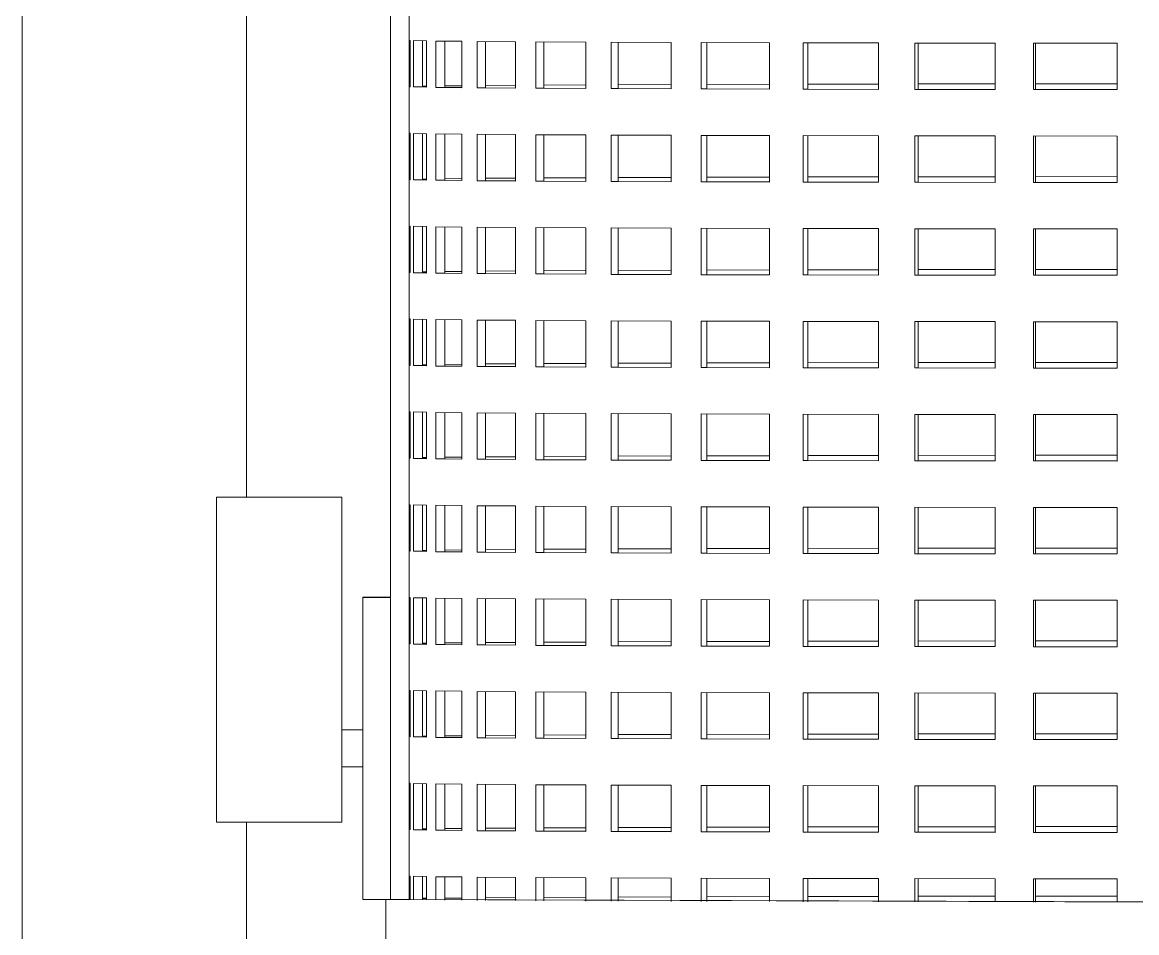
# Model space of a CAD drawing. Header units: inches. Extents: x -12 to 136, y -5 to 104.
# Drawn here: x -4.65 to 4.79, y 70.57 to 78.29 of the extents above; entities that cross this region are included whole.
import ezdxf

# ---------------------------------------------------------------- set-up
doc = ezdxf.new("R2010")
doc.units = ezdxf.units.IN
doc.layers.add('ZANO_R', color=7, linetype='Continuous', lineweight=0)

msp = doc.modelspace()

# ---------------------------------------------------------------- linework, layer by layer
at = {"layer": 'ZANO_R'}
for p, q in [((-1.53167, 84.23968), (-1.53167, 70.85388)), ((-1.37419, 70.85388), (-1.37419, 84.23652)), ((-2.75216, 83.71347), (-2.75216, 74.2646)), ((-4.65375, 70.01261), (-4.65375, 82.31088)), ((-1.37416, 78.14019), (-1.36461, 78.13893)), ((-1.36461, 78.13893), (-1.36461, 77.74523)), ((-1.33844, 77.74399), (-1.33844, 78.13769)), ((-1.22632, 78.13505), (-1.33844, 78.13769)), ((-1.26012, 77.74402), (-1.26012, 78.13568)), ((-1.26001, 78.13568), (-1.26001, 77.7491)), ((-1.22632, 78.13505), (-1.22632, 77.74135)), ((-1.14841, 77.74014), (-1.14841, 78.13384)), ((-0.92688, 78.13131), (-1.14841, 78.13384)), ((-1.07233, 77.74022), (-1.07233, 78.13286)), ((-1.07204, 78.13286), (-1.07204, 77.7529)), ((-0.92688, 78.13131), (-0.92688, 77.73761)), ((-0.79914, 77.73646), (-0.79914, 78.13016)), ((-0.79914, 78.13016), (-0.47364, 78.12778)), ((-0.72717, 77.73658), (-0.72717, 78.12957)), ((-0.72672, 78.12957), (-0.72672, 77.75654)), ((-0.47364, 78.12778), (-0.47364, 77.73408)), ((-0.29923, 77.73302), (-0.29923, 78.12672)), ((-0.29923, 78.12672), (0.12222, 78.12456)), ((-0.23314, 77.73318), (-0.23314, 78.12635)), ((-0.23253, 78.12634), (-0.23253, 77.75994)), ((0.12222, 78.12456), (0.12222, 77.73086)), ((0.33902, 77.72992), (0.33902, 78.12362)), ((0.33902, 78.12362), (0.84604, 78.12173)), ((0.3976, 77.73011), (0.3976, 78.12338)), ((0.39834, 78.12337), (0.39834, 77.76301)), ((0.84604, 78.12173), (0.84604, 77.72803)), ((1.09988, 77.72722), (1.09988, 78.12092)), ((1.09988, 78.12092), (1.10075, 78.12092)), ((1.67999, 78.11935), (1.10075, 78.12092)), ((1.14952, 77.72745), (1.14952, 78.12077)), ((1.15038, 78.12077), (1.15038, 77.76567)), ((1.67999, 78.11935), (1.67999, 77.72565)), ((1.96463, 77.725), (1.96463, 78.1187)), ((2.60354, 78.11749), (1.96463, 78.1187)), ((2.00409, 77.72526), (2.00409, 78.11862)), ((2.00505, 78.11862), (2.00505, 77.76786)), ((2.60354, 78.11749), (2.60354, 77.72379)), ((2.91197, 77.72332), (2.91197, 78.11702)), ((2.91197, 78.11702), (3.59395, 78.11619)), ((2.94028, 77.72359), (2.94028, 78.11698)), ((2.94132, 78.11698), (2.94132, 77.76953)), ((3.59395, 78.11619), (3.59395, 77.72249)), ((3.91857, 77.7222), (3.91857, 78.1159)), ((4.62683, 78.11548), (3.91857, 78.1159)), ((3.93504, 77.72249), (3.93504, 78.11589)), ((3.93613, 78.11589), (3.93613, 77.77063)), ((4.62683, 78.11548), (4.62683, 77.72178)), ((-1.26001, 77.75114), (-1.22632, 77.75176)), ((-1.26001, 77.7491), (-1.22632, 77.75011)), ((-1.07204, 77.75396), (-0.92688, 77.75551)), ((-1.07204, 77.7529), (-0.92688, 77.75466)), ((-0.72672, 77.75725), (-0.47364, 77.75904)), ((-0.72672, 77.75654), (-0.47364, 77.75844)), ((-0.23253, 77.76047), (0.12222, 77.76225)), ((-0.23253, 77.75994), (0.12222, 77.76179)), ((0.84604, 77.76509), (0.39834, 77.76344)), ((0.39834, 77.76301), (0.84604, 77.76469)), ((1.15038, 77.76604), (1.67999, 77.76746)), ((1.15038, 77.76567), (1.67999, 77.76711)), ((2.00505, 77.7682), (2.60354, 77.76932)), ((2.00505, 77.76786), (2.60354, 77.769)), ((2.94132, 77.76984), (3.59395, 77.77062)), ((2.94132, 77.76953), (3.59395, 77.77032)), ((3.93613, 77.77093), (4.62683, 77.77133)), ((3.93613, 77.77063), (4.62683, 77.77104)), ((-1.37416, 77.74663), (-1.36455, 77.74789)), ((-1.37416, 77.74663), (-1.36461, 77.74663)), ((-1.36461, 77.74523), (-1.37416, 77.74649)), ((-1.36461, 77.74649), (-1.37416, 77.74649)), ((-1.33844, 77.74399), (-1.26012, 77.74402)), ((-1.22632, 77.74135), (-1.33844, 77.74399)), ((-1.22632, 77.74301), (-1.26012, 77.74402)), ((-1.14841, 77.74014), (-1.07233, 77.74022)), ((-0.92688, 77.73761), (-1.14841, 77.74014)), ((-0.92688, 77.73846), (-1.07233, 77.74022)), ((-0.79914, 77.73646), (-0.72717, 77.73658)), ((-0.47364, 77.73408), (-0.79914, 77.73646)), ((-0.47364, 77.73468), (-0.72717, 77.73658)), ((-0.29923, 77.73302), (-0.23314, 77.73318)), ((0.12222, 77.73086), (-0.29923, 77.73302)), ((-0.23314, 77.73318), (-0.29312, 77.73304)), ((0.12222, 77.73133), (-0.23314, 77.73318)), ((0.33902, 77.72992), (0.3976, 77.73011)), ((0.84604, 77.72803), (0.33902, 77.72992)), ((0.84604, 77.72843), (0.3976, 77.73011)), ((1.09988, 77.72722), (1.14952, 77.72745)), ((1.67999, 77.72565), (1.09988, 77.72722)), ((1.67999, 77.726), (1.14952, 77.72745)), ((1.96463, 77.725), (2.00409, 77.72526)), ((2.60354, 77.72379), (1.96463, 77.725)), ((2.60354, 77.72411), (2.00409, 77.72526)), ((2.91197, 77.72332), (2.94028, 77.72359)), ((3.59395, 77.72249), (2.91197, 77.72332)), ((3.59395, 77.7228), (2.94028, 77.72359)), ((3.91857, 77.7222), (3.93504, 77.72249)), ((4.62683, 77.72178), (3.91857, 77.7222)), ((4.62683, 77.72208), (3.93504, 77.72249)), ((-1.37416, 77.35279), (-1.36461, 77.35153)), ((-1.36461, 77.35153), (-1.36461, 76.95783)), ((-1.33844, 76.95659), (-1.33844, 77.35029)), ((-1.22632, 77.34765), (-1.33844, 77.35029)), ((-1.26012, 76.95662), (-1.26012, 77.34828)), ((-1.26001, 77.34828), (-1.26001, 76.9617)), ((-1.22632, 77.34765), (-1.22632, 76.95395)), ((-1.14841, 76.95274), (-1.14841, 77.34644)), ((-0.92688, 77.34391), (-1.14841, 77.34644)), ((-1.07233, 76.95282), (-1.07233, 77.34546)), ((-1.07204, 77.34546), (-1.07204, 76.9655)), ((-0.92688, 77.34391), (-0.92688, 76.95021)), ((-0.79914, 76.94906), (-0.79914, 77.34276)), ((-0.79914, 77.34276), (-0.47364, 77.34038)), ((-0.72717, 76.94918), (-0.72717, 77.34217)), ((-0.72672, 77.34217), (-0.72672, 76.96914)), ((-0.47364, 77.34038), (-0.47364, 76.94668)), ((-0.29923, 76.94562), (-0.29923, 77.33932)), ((-0.29923, 77.33932), (-0.29862, 77.33932)), ((0.12222, 77.33716), (-0.29862, 77.33932)), ((-0.23314, 76.94578), (-0.23314, 77.33895)), ((-0.23253, 77.33894), (-0.23253, 76.97254)), ((0.12222, 77.33716), (0.12222, 76.94346)), ((0.33902, 76.94252), (0.33902, 77.33622)), ((0.33902, 77.33622), (0.84604, 77.33433)), ((0.3976, 76.94271), (0.3976, 77.33598)), ((0.39834, 77.33597), (0.39834, 76.97561)), ((0.84604, 77.33433), (0.84604, 76.94063)), ((1.09988, 76.93982), (1.09988, 77.33352)), ((1.09988, 77.33352), (1.67999, 77.33195)), ((1.14952, 76.94005), (1.14952, 77.33337)), ((1.15038, 77.33337), (1.15038, 76.97827)), ((1.67999, 77.33195), (1.67999, 76.93825)), ((1.96463, 76.9376), (1.96463, 77.3313)), ((2.60354, 77.33009), (1.96463, 77.3313)), ((2.00409, 76.93786), (2.00409, 77.33122)), ((2.00505, 77.33122), (2.00505, 76.98046)), ((2.60354, 77.33009), (2.60354, 76.93639)), ((2.91197, 76.93592), (2.91197, 77.32962)), ((2.91197, 77.32962), (3.59395, 77.32879)), ((2.94028, 76.93619), (2.94028, 77.32958)), ((2.94132, 77.32958), (2.94132, 76.98213)), ((3.59395, 77.32879), (3.59395, 76.93509)), ((3.91857, 76.9348), (3.91857, 77.3285)), ((4.62683, 77.32808), (3.91857, 77.3285)), ((3.93504, 76.93509), (3.93504, 77.32849)), ((3.93613, 77.32849), (3.93613, 76.98323)), ((4.62683, 77.32808), (4.62683, 76.93438)), ((-1.37416, 76.95923), (-1.36455, 76.96049)), ((-1.37416, 76.95923), (-1.36461, 76.95923)), ((-1.36461, 76.95783), (-1.37416, 76.95909)), ((-1.36461, 76.95909), (-1.37416, 76.95909)), ((-1.33844, 76.95659), (-1.26012, 76.95662)), ((-1.22632, 76.95395), (-1.33844, 76.95659)), ((-1.22632, 76.95561), (-1.26012, 76.95662)), ((-1.26001, 76.96374), (-1.22632, 76.96436)), ((-1.26001, 76.9617), (-1.22632, 76.96271)), ((-1.14841, 76.95274), (-1.07233, 76.95282)), ((-0.92688, 76.95021), (-1.14841, 76.95274)), ((-0.92688, 76.95106), (-1.07233, 76.95282)), ((-1.07204, 76.96656), (-0.92688, 76.96811)), ((-1.07204, 76.9655), (-0.92688, 76.96726)), ((-0.79914, 76.94906), (-0.72717, 76.94918)), ((-0.47364, 76.94668), (-0.79914, 76.94906)), ((-0.47364, 76.94728), (-0.72717, 76.94918)), ((-0.72672, 76.96985), (-0.47364, 76.97164)), ((-0.72672, 76.96914), (-0.47364, 76.97104)), ((-0.29923, 76.94562), (-0.23314, 76.94578)), ((0.12222, 76.94346), (-0.29923, 76.94562)), ((0.12222, 76.94393), (-0.23314, 76.94578)), ((-0.23253, 76.97307), (0.12222, 76.97485)), ((-0.23253, 76.97254), (0.12222, 76.97439)), ((0.33902, 76.94252), (0.3976, 76.94271)), ((0.84604, 76.94063), (0.33902, 76.94252)), ((0.84604, 76.94103), (0.3976, 76.94271)), ((0.84604, 76.97769), (0.39834, 76.97604)), ((0.39834, 76.97561), (0.84604, 76.97729)), ((1.09988, 76.93982), (1.14952, 76.94005)), ((1.67999, 76.93825), (1.09988, 76.93982)), ((1.67999, 76.9386), (1.14952, 76.94005)), ((1.15038, 76.97864), (1.67999, 76.98006)), ((1.15038, 76.97827), (1.67999, 76.97971)), ((1.96463, 76.9376), (2.00409, 76.93786)), ((2.60354, 76.93639), (1.96463, 76.9376)), ((2.60354, 76.93671), (2.00409, 76.93786)), ((2.00505, 76.9808), (2.60354, 76.98192)), ((2.00505, 76.98046), (2.60354, 76.9816)), ((2.91197, 76.93592), (2.94028, 76.93619)), ((3.59395, 76.93509), (2.91197, 76.93592)), ((3.59395, 76.9354), (2.94028, 76.93619)), ((2.94132, 76.98244), (3.59395, 76.98322)), ((2.94132, 76.98213), (3.59395, 76.98292)), ((3.91857, 76.9348), (3.93504, 76.93509)), ((4.62683, 76.93438), (3.91857, 76.9348)), ((4.62683, 76.93468), (3.93504, 76.93509)), ((3.93613, 76.98353), (4.62683, 76.98393)), ((3.93613, 76.98323), (4.62683, 76.98364)), ((-1.37416, 76.56539), (-1.36461, 76.56413)), ((-1.36461, 76.56413), (-1.36461, 76.17043)), ((-1.33844, 76.16919), (-1.33844, 76.56289)), ((-1.33844, 76.56289), (-1.33833, 76.56288)), ((-1.22632, 76.56025), (-1.33833, 76.56288)), ((-1.26012, 76.16922), (-1.26012, 76.56088)), ((-1.26001, 76.56088), (-1.26001, 76.1743)), ((-1.22632, 76.56025), (-1.22632, 76.16655)), ((-1.14841, 76.16534), (-1.14841, 76.55904)), ((-1.14841, 76.55904), (-1.14813, 76.55904)), ((-0.92688, 76.55651), (-1.14813, 76.55904)), ((-1.07233, 76.16542), (-1.07233, 76.55806)), ((-1.07204, 76.55806), (-1.07204, 76.1781)), ((-0.92688, 76.55651), (-0.92688, 76.16281)), ((-0.79914, 76.16166), (-0.79914, 76.55536)), ((-0.79914, 76.55536), (-0.47364, 76.55298)), ((-0.72717, 76.16178), (-0.72717, 76.55477)), ((-0.72672, 76.55477), (-0.72672, 76.18174)), ((-0.47364, 76.55298), (-0.47364, 76.15928)), ((-0.29923, 76.15822), (-0.29923, 76.55192)), ((0.12222, 76.54976), (-0.29923, 76.55192)), ((-0.23314, 76.15838), (-0.23314, 76.55155)), ((-0.23253, 76.55154), (-0.23253, 76.18514)), ((0.12222, 76.54976), (0.12222, 76.15606)), ((0.33902, 76.15512), (0.33902, 76.54882)), ((0.33902, 76.54882), (0.84604, 76.54693)), ((0.3976, 76.15531), (0.3976, 76.54858)), ((0.39834, 76.54857), (0.39834, 76.18821)), ((0.84604, 76.54693), (0.84604, 76.15323)), ((1.09988, 76.15242), (1.09988, 76.54612)), ((1.09988, 76.54612), (1.67999, 76.54455)), ((1.14952, 76.15265), (1.14952, 76.54597)), ((1.15038, 76.54597), (1.15038, 76.19087)), ((1.67999, 76.54455), (1.67999, 76.15085)), ((1.96463, 76.1502), (1.96463, 76.5439)), ((1.96463, 76.5439), (1.9656, 76.5439)), ((2.60354, 76.54269), (1.9656, 76.5439)), ((2.00409, 76.15046), (2.00409, 76.54382)), ((2.00505, 76.54382), (2.00505, 76.19306)), ((2.60354, 76.54269), (2.60354, 76.14899)), ((2.91197, 76.14852), (2.91197, 76.54222)), ((2.91197, 76.54222), (3.59395, 76.54139)), ((2.94028, 76.14879), (2.94028, 76.54218)), ((2.94132, 76.54218), (2.94132, 76.19473)), ((3.59395, 76.54139), (3.59395, 76.14769)), ((3.91857, 76.1474), (3.91857, 76.5411)), ((4.62683, 76.54068), (3.91857, 76.5411)), ((3.93504, 76.14769), (3.93504, 76.54109)), ((3.93613, 76.54109), (3.93613, 76.19583)), ((4.62683, 76.54068), (4.62683, 76.14698)), ((-1.37416, 76.17183), (-1.36455, 76.17309)), ((-1.37416, 76.17183), (-1.36461, 76.17183)), ((-1.36461, 76.17043), (-1.37416, 76.17169)), ((-1.36461, 76.17169), (-1.37416, 76.17169)), ((-1.33844, 76.16919), (-1.26012, 76.16922)), ((-1.22632, 76.16655), (-1.33844, 76.16919)), ((-1.22632, 76.16821), (-1.26012, 76.16922)), ((-1.26001, 76.17634), (-1.22632, 76.17696)), ((-1.26001, 76.1743), (-1.22632, 76.17531)), ((-1.14841, 76.16534), (-1.07233, 76.16542)), ((-0.92688, 76.16281), (-1.14841, 76.16534)), ((-0.92688, 76.16366), (-1.07233, 76.16542)), ((-1.07204, 76.17916), (-0.92688, 76.18071)), ((-1.07204, 76.1781), (-0.92688, 76.17986)), ((-0.79914, 76.16166), (-0.72717, 76.16178)), ((-0.47364, 76.15928), (-0.79914, 76.16166)), ((-0.47364, 76.15988), (-0.72717, 76.16178)), ((-0.72672, 76.18245), (-0.47364, 76.18424)), ((-0.72672, 76.18174), (-0.47364, 76.18364)), ((-0.29923, 76.15822), (-0.23314, 76.15838)), ((0.12222, 76.15606), (-0.29923, 76.15822)), ((0.12222, 76.15653), (-0.23314, 76.15838)), ((-0.23253, 76.18567), (0.12222, 76.18745)), ((-0.23253, 76.18514), (0.12222, 76.18699)), ((0.33902, 76.15512), (0.3976, 76.15531)), ((0.84604, 76.15323), (0.33902, 76.15512)), ((0.84604, 76.15363), (0.3976, 76.15531)), ((0.84604, 76.19029), (0.39834, 76.18864)), ((0.39834, 76.18821), (0.84604, 76.18989)), ((1.09988, 76.15242), (1.14952, 76.15265)), ((1.67999, 76.15085), (1.09988, 76.15242)), ((1.67999, 76.1512), (1.14952, 76.15265)), ((1.15038, 76.19124), (1.67999, 76.19266)), ((1.15038, 76.19087), (1.67999, 76.19231)), ((1.96463, 76.1502), (2.00409, 76.15046)), ((2.60354, 76.14899), (1.96463, 76.1502)), ((2.60354, 76.14931), (2.00409, 76.15046)), ((2.00505, 76.1934), (2.60354, 76.19452)), ((2.00505, 76.19306), (2.60354, 76.1942)), ((2.91197, 76.14852), (2.94028, 76.14879)), ((3.59395, 76.14769), (2.91197, 76.14852)), ((3.59395, 76.148), (2.94028, 76.14879)), ((2.94132, 76.19504), (3.59395, 76.19582)), ((2.94132, 76.19473), (3.59395, 76.19552)), ((3.91857, 76.1474), (3.93504, 76.14769)), ((4.62683, 76.14698), (3.91857, 76.1474)), ((4.62683, 76.14728), (3.93504, 76.14769)), ((3.93613, 76.19613), (4.62683, 76.19653)), ((3.93613, 76.19583), (4.62683, 76.19624)), ((-1.37416, 75.77799), (-1.36461, 75.77673)), ((-1.36461, 75.77673), (-1.36461, 75.38303)), ((-1.33844, 75.38179), (-1.33844, 75.77549)), ((-1.22632, 75.77285), (-1.33844, 75.77549)), ((-1.26012, 75.38182), (-1.26012, 75.77348)), ((-1.26001, 75.77348), (-1.26001, 75.3869)), ((-1.22632, 75.77285), (-1.22632, 75.37915)), ((-1.14841, 75.37794), (-1.14841, 75.77164)), ((-1.14841, 75.77164), (-1.14813, 75.77164)), ((-0.92688, 75.76911), (-1.14813, 75.77164)), ((-1.07233, 75.37802), (-1.07233, 75.77066)), ((-1.07204, 75.77066), (-1.07204, 75.3907)), ((-0.92688, 75.76911), (-0.92688, 75.37541)), ((-0.79914, 75.37426), (-0.79914, 75.76796)), ((-0.79914, 75.76796), (-0.47364, 75.76558)), ((-0.72717, 75.37438), (-0.72717, 75.76737)), ((-0.72672, 75.76737), (-0.72672, 75.39434)), ((-0.47364, 75.76558), (-0.47364, 75.37188)), ((-0.29923, 75.37082), (-0.29923, 75.76452)), ((0.12222, 75.76236), (-0.29923, 75.76452)), ((-0.23314, 75.37098), (-0.23314, 75.76415)), ((-0.23253, 75.76414), (-0.23253, 75.39774)), ((0.12222, 75.76236), (0.12222, 75.36866)), ((0.33902, 75.36772), (0.33902, 75.76142)), ((0.33902, 75.76142), (0.84604, 75.75953)), ((0.3976, 75.36791), (0.3976, 75.76118)), ((0.39834, 75.76117), (0.39834, 75.40081)), ((0.84604, 75.75953), (0.84604, 75.36583)), ((1.09988, 75.36502), (1.09988, 75.75872)), ((1.09988, 75.75872), (1.67999, 75.75715)), ((1.14952, 75.36525), (1.14952, 75.75857)), ((1.15038, 75.75857), (1.15038, 75.40347)), ((1.67999, 75.75715), (1.67999, 75.36345)), ((1.96463, 75.3628), (1.96463, 75.7565)), ((1.96463, 75.7565), (1.9656, 75.7565)), ((2.60354, 75.75529), (1.9656, 75.7565)), ((2.00409, 75.36306), (2.00409, 75.75642)), ((2.00505, 75.75642), (2.00505, 75.40566)), ((2.60354, 75.75529), (2.60354, 75.36159)), ((2.91197, 75.36112), (2.91197, 75.75482)), ((2.91197, 75.75482), (3.59395, 75.75399)), ((2.94028, 75.36139), (2.94028, 75.75478)), ((2.94132, 75.75478), (2.94132, 75.40733)), ((3.59395, 75.75399), (3.59395, 75.36029)), ((3.91857, 75.36), (3.91857, 75.7537)), ((4.62683, 75.75328), (3.91857, 75.7537)), ((3.93504, 75.36029), (3.93504, 75.75369)), ((3.93613, 75.75369), (3.93613, 75.40843)), ((4.62683, 75.75328), (4.62683, 75.35958)), ((-1.26001, 75.38894), (-1.22632, 75.38956)), ((-1.26001, 75.3869), (-1.22632, 75.38791)), ((-1.07204, 75.39176), (-0.92688, 75.39331)), ((-1.07204, 75.3907), (-0.92688, 75.39246)), ((-0.72672, 75.39505), (-0.47364, 75.39684)), ((-0.72672, 75.39434), (-0.47364, 75.39624)), ((-0.23253, 75.39827), (0.12222, 75.40005)), ((-0.23253, 75.39774), (0.12222, 75.39959)), ((0.84604, 75.40289), (0.39834, 75.40124)), ((0.39834, 75.40081), (0.84604, 75.40249)), ((1.15038, 75.40384), (1.67999, 75.40526)), ((1.15038, 75.40347), (1.67999, 75.40491)), ((2.00505, 75.406), (2.60354, 75.40712)), ((2.00505, 75.40566), (2.60354, 75.4068)), ((2.94132, 75.40764), (3.59395, 75.40842)), ((2.94132, 75.40733), (3.59395, 75.40812)), ((3.93613, 75.40873), (4.62683, 75.40913)), ((3.93613, 75.40843), (4.62683, 75.40884)), ((-1.37416, 75.38443), (-1.36455, 75.38569)), ((-1.37416, 75.38443), (-1.36461, 75.38443)), ((-1.36461, 75.38303), (-1.37416, 75.38429)), ((-1.36461, 75.38429), (-1.37416, 75.38429)), ((-1.33844, 75.38179), (-1.26012, 75.38182)), ((-1.22632, 75.37915), (-1.33844, 75.38179)), ((-1.22632, 75.38081), (-1.26012, 75.38182)), ((-1.14841, 75.37794), (-1.07233, 75.37802)), ((-0.92688, 75.37541), (-1.14841, 75.37794)), ((-0.92688, 75.37626), (-1.07233, 75.37802)), ((-0.79914, 75.37426), (-0.72717, 75.37438)), ((-0.47364, 75.37188), (-0.79914, 75.37426)), ((-0.47364, 75.37248), (-0.72717, 75.37438)), ((-0.29923, 75.37082), (-0.23314, 75.37098)), ((0.12222, 75.36866), (-0.29923, 75.37082)), ((0.12222, 75.36913), (-0.23314, 75.37098)), ((0.33902, 75.36772), (0.3976, 75.36791)), ((0.84604, 75.36583), (0.33902, 75.36772)), ((0.84604, 75.36623), (0.3976, 75.36791)), ((1.09988, 75.36502), (1.14952, 75.36525)), ((1.67999, 75.36345), (1.09988, 75.36502)), ((1.67999, 75.3638), (1.14952, 75.36525)), ((1.96463, 75.3628), (2.00409, 75.36306)), ((2.60354, 75.36159), (1.96463, 75.3628)), ((2.60354, 75.36191), (2.00409, 75.36306)), ((2.91197, 75.36112), (2.94028, 75.36139)), ((3.59395, 75.36029), (2.91197, 75.36112)), ((3.59395, 75.3606), (2.94028, 75.36139)), ((3.91857, 75.36), (3.93504, 75.36029)), ((4.62683, 75.35958), (3.91857, 75.36)), ((4.62683, 75.35988), (3.93504, 75.36029)), ((-1.37416, 74.99059), (-1.36461, 74.98933)), ((-1.36461, 74.98933), (-1.36461, 74.59563)), ((-1.33844, 74.59439), (-1.33844, 74.98809)), ((-1.33844, 74.98809), (-1.33833, 74.98808)), ((-1.22632, 74.98545), (-1.33833, 74.98808)), ((-1.26012, 74.59442), (-1.26012, 74.98608)), ((-1.26001, 74.98608), (-1.26001, 74.5995)), ((-1.22632, 74.98545), (-1.22632, 74.59175)), ((-1.14841, 74.59054), (-1.14841, 74.98424)), ((-0.92688, 74.98171), (-1.14841, 74.98424)), ((-1.07233, 74.59062), (-1.07233, 74.98326)), ((-1.07204, 74.98326), (-1.07204, 74.6033)), ((-0.92688, 74.98171), (-0.92688, 74.58801)), ((-0.79914, 74.58686), (-0.79914, 74.98056)), ((-0.79914, 74.98056), (-0.47364, 74.97818)), ((-0.72717, 74.58698), (-0.72717, 74.97997)), ((-0.72672, 74.97997), (-0.72672, 74.60694)), ((-0.47364, 74.97818), (-0.47364, 74.58448)), ((-0.29923, 74.58342), (-0.29923, 74.97712)), ((0.12222, 74.97496), (-0.29923, 74.97712)), ((-0.23314, 74.58358), (-0.23314, 74.97675)), ((-0.23253, 74.97674), (-0.23253, 74.61034)), ((0.12222, 74.97496), (0.12222, 74.58126)), ((0.33902, 74.58032), (0.33902, 74.97402)), ((0.33902, 74.97402), (0.84604, 74.97213)), ((0.3976, 74.58051), (0.3976, 74.97378)), ((0.39834, 74.97377), (0.39834, 74.61341)), ((0.84604, 74.97213), (0.84604, 74.57843)), ((1.09988, 74.57762), (1.09988, 74.97132)), ((1.09988, 74.97132), (1.67999, 74.96975)), ((1.14952, 74.57785), (1.14952, 74.97117)), ((1.15038, 74.97117), (1.15038, 74.61607)), ((1.67999, 74.96975), (1.67999, 74.57605)), ((1.96463, 74.5754), (1.96463, 74.9691)), ((1.96463, 74.9691), (1.9656, 74.9691)), ((2.60354, 74.96789), (1.9656, 74.9691)), ((2.00409, 74.57566), (2.00409, 74.96902)), ((2.00505, 74.96902), (2.00505, 74.61826)), ((2.60354, 74.96789), (2.60354, 74.57419)), ((2.91197, 74.57372), (2.91197, 74.96742)), ((2.91197, 74.96742), (3.59395, 74.96659)), ((2.94028, 74.57399), (2.94028, 74.96738)), ((2.94132, 74.96738), (2.94132, 74.61993)), ((3.59395, 74.96659), (3.59395, 74.57289)), ((3.91857, 74.5726), (3.91857, 74.9663)), ((4.62683, 74.96588), (3.91857, 74.9663)), ((3.93504, 74.57289), (3.93504, 74.96629)), ((3.93613, 74.96629), (3.93613, 74.62103)), ((4.62683, 74.96588), (4.62683, 74.57218)), ((-1.37416, 74.59703), (-1.36455, 74.59829)), ((-1.37416, 74.59703), (-1.36461, 74.59703)), ((-1.36461, 74.59563), (-1.37416, 74.59689)), ((-1.36461, 74.59689), (-1.37416, 74.59689)), ((-1.33844, 74.59439), (-1.26012, 74.59442)), ((-1.22632, 74.59175), (-1.33844, 74.59439)), ((-1.22632, 74.59341), (-1.26012, 74.59442)), ((-1.26001, 74.60154), (-1.22632, 74.60216)), ((-1.26001, 74.5995), (-1.22632, 74.60051)), ((-1.14841, 74.59054), (-1.07233, 74.59062)), ((-0.92688, 74.58801), (-1.14841, 74.59054)), ((-0.92688, 74.58886), (-1.07233, 74.59062)), ((-1.07204, 74.60436), (-0.92688, 74.60591)), ((-1.07204, 74.6033), (-0.92688, 74.60506)), ((-0.79914, 74.58686), (-0.72717, 74.58698)), ((-0.47364, 74.58448), (-0.79914, 74.58686)), ((-0.47364, 74.58508), (-0.72717, 74.58698)), ((-0.72672, 74.60765), (-0.47364, 74.60944)), ((-0.72672, 74.60694), (-0.47364, 74.60884)), ((-0.29923, 74.58342), (-0.23314, 74.58358)), ((0.12222, 74.58126), (-0.29923, 74.58342)), ((0.12222, 74.58173), (-0.23314, 74.58358)), ((-0.23253, 74.61087), (0.12222, 74.61265)), ((-0.23253, 74.61034), (0.12222, 74.61219)), ((0.33902, 74.58032), (0.3976, 74.58051)), ((0.84604, 74.57843), (0.33902, 74.58032)), ((0.84604, 74.57883), (0.3976, 74.58051)), ((0.84604, 74.61549), (0.39834, 74.61384)), ((0.39834, 74.61341), (0.84604, 74.61509)), ((1.09988, 74.57762), (1.14952, 74.57785)), ((1.67999, 74.57605), (1.09988, 74.57762)), ((1.67999, 74.5764), (1.14952, 74.57785)), ((1.15038, 74.61644), (1.67999, 74.61786)), ((1.15038, 74.61607), (1.67999, 74.61751)), ((1.96463, 74.5754), (2.00409, 74.57566)), ((2.60354, 74.57419), (1.96463, 74.5754)), ((2.60354, 74.57451), (2.00409, 74.57566)), ((2.00505, 74.6186), (2.60354, 74.61972)), ((2.00505, 74.61826), (2.60354, 74.6194)), ((2.91197, 74.57372), (2.94028, 74.57399)), ((3.59395, 74.57289), (2.91197, 74.57372)), ((3.59395, 74.5732), (2.94028, 74.57399)), ((2.94132, 74.62024), (3.59395, 74.62102)), ((2.94132, 74.61993), (3.59395, 74.62072)), ((3.91857, 74.5726), (3.93504, 74.57289)), ((4.62683, 74.57218), (3.91857, 74.5726)), ((4.62683, 74.57248), (3.93504, 74.57289)), ((3.93613, 74.62133), (4.62683, 74.62173)), ((3.93613, 74.62103), (4.62683, 74.62144)), ((-2.15829, 74.2646), (-3.00868, 74.2646)), ((-3.00868, 74.2646), (-3.00868, 71.50868)), ((-2.15829, 74.2646), (-1.94569, 74.2646)), ((-1.94569, 71.50868), (-1.94569, 74.2646)), ((-1.37416, 74.20319), (-1.36461, 74.20193)), ((-1.36461, 74.20193), (-1.36461, 73.80823)), ((-1.33844, 73.80699), (-1.33844, 74.20069)), ((-1.22632, 74.19805), (-1.33844, 74.20069)), ((-1.26012, 73.80702), (-1.26012, 74.19868)), ((-1.26001, 74.19868), (-1.26001, 73.8121)), ((-1.22632, 74.19805), (-1.22632, 73.80435)), ((-1.14841, 73.80314), (-1.14841, 74.19684)), ((-0.92688, 74.19431), (-1.14841, 74.19684)), ((-1.07233, 73.80322), (-1.07233, 74.19586)), ((-1.07204, 74.19586), (-1.07204, 73.8159)), ((-0.92688, 74.19431), (-0.92688, 73.80061)), ((-0.79914, 73.79946), (-0.79914, 74.19316)), ((-0.79914, 74.19316), (-0.47364, 74.19078)), ((-0.72717, 73.79958), (-0.72717, 74.19257)), ((-0.72672, 74.19257), (-0.72672, 73.81954)), ((-0.47364, 74.19078), (-0.47364, 73.79708)), ((-0.29923, 73.79602), (-0.29923, 74.18972)), ((-0.29923, 74.18972), (-0.29862, 74.18972)), ((0.12222, 74.18756), (-0.29862, 74.18972)), ((-0.23314, 73.79618), (-0.23314, 74.18935)), ((-0.23253, 74.18934), (-0.23253, 73.82294)), ((0.12222, 74.18756), (0.12222, 73.79386)), ((0.33902, 73.79292), (0.33902, 74.18662)), ((0.33902, 74.18662), (0.84604, 74.18473)), ((0.3976, 73.79311), (0.3976, 74.18638)), ((0.39834, 74.18637), (0.39834, 73.82601)), ((0.84604, 74.18473), (0.84604, 73.79103)), ((1.09988, 73.79022), (1.09988, 74.18392)), ((1.09988, 74.18392), (1.67999, 74.18235)), ((1.14952, 73.79045), (1.14952, 74.18377)), ((1.15038, 74.18377), (1.15038, 73.82867)), ((1.67999, 74.18235), (1.67999, 73.78865)), ((1.96463, 73.788), (1.96463, 74.1817)), ((2.60354, 74.18049), (1.96463, 74.1817)), ((2.00409, 73.78826), (2.00409, 74.18162)), ((2.00505, 74.18162), (2.00505, 73.83086)), ((2.60354, 74.18049), (2.60354, 73.78679)), ((2.91197, 73.78632), (2.91197, 74.18002)), ((2.91197, 74.18002), (3.59395, 74.17919)), ((2.94028, 73.78659), (2.94028, 74.17998)), ((2.94132, 74.17998), (2.94132, 73.83253)), ((3.59395, 74.17919), (3.59395, 73.78549)), ((3.91857, 73.7852), (3.91857, 74.1789)), ((4.62683, 74.17848), (3.91857, 74.1789)), ((3.93504, 73.78549), (3.93504, 74.17889)), ((3.93613, 74.17889), (3.93613, 73.83363)), ((4.62683, 74.17848), (4.62683, 73.78478)), ((-1.37416, 73.80963), (-1.36455, 73.81089)), ((-1.37416, 73.80963), (-1.36461, 73.80963)), ((-1.36461, 73.80823), (-1.37416, 73.80949)), ((-1.36461, 73.80949), (-1.37416, 73.80949)), ((-1.33844, 73.80699), (-1.26012, 73.80702)), ((-1.22632, 73.80435), (-1.33844, 73.80699)), ((-1.22632, 73.80601), (-1.26012, 73.80702)), ((-1.26001, 73.81414), (-1.22632, 73.81476)), ((-1.26001, 73.8121), (-1.22632, 73.81311)), ((-1.14841, 73.80314), (-1.07233, 73.80322)), ((-0.92688, 73.80061), (-1.14841, 73.80314)), ((-0.92688, 73.80146), (-1.07233, 73.80322)), ((-1.07204, 73.81696), (-0.92688, 73.81851)), ((-1.07204, 73.8159), (-0.92688, 73.81766)), ((-0.79914, 73.79946), (-0.72717, 73.79958)), ((-0.47364, 73.79708), (-0.79914, 73.79946)), ((-0.47364, 73.79768), (-0.72717, 73.79958)), ((-0.72672, 73.82025), (-0.47364, 73.82204)), ((-0.72672, 73.81954), (-0.47364, 73.82144)), ((-0.29923, 73.79602), (-0.23314, 73.79618)), ((0.12222, 73.79386), (-0.29923, 73.79602)), ((0.12222, 73.79433), (-0.23314, 73.79618)), ((-0.23253, 73.82347), (0.12222, 73.82525)), ((-0.23253, 73.82294), (0.12222, 73.82479)), ((0.33902, 73.79292), (0.3976, 73.79311)), ((0.84604, 73.79103), (0.33902, 73.79292)), ((0.84604, 73.79143), (0.3976, 73.79311)), ((0.84604, 73.82809), (0.39834, 73.82644)), ((0.39834, 73.82601), (0.84604, 73.82769)), ((1.09988, 73.79022), (1.14952, 73.79045)), ((1.67999, 73.78865), (1.09988, 73.79022)), ((1.14952, 73.79045), (1.10859, 73.79026)), ((1.67999, 73.789), (1.14952, 73.79045)), ((1.15038, 73.82904), (1.67999, 73.83046)), ((1.15038, 73.82867), (1.67999, 73.83011)), ((1.96463, 73.788), (2.00409, 73.78826)), ((2.60354, 73.78679), (1.96463, 73.788)), ((2.60354, 73.78711), (2.00409, 73.78826)), ((2.00505, 73.8312), (2.60354, 73.83232)), ((2.00505, 73.83086), (2.60354, 73.832)), ((2.91197, 73.78632), (2.94028, 73.78659)), ((3.59395, 73.78549), (2.91197, 73.78632)), ((3.59395, 73.7858), (2.94028, 73.78659)), ((2.94132, 73.83284), (3.59395, 73.83362)), ((2.94132, 73.83253), (3.59395, 73.83332)), ((3.91857, 73.7852), (3.93504, 73.78549)), ((4.62683, 73.78478), (3.91857, 73.7852)), ((4.62683, 73.78508), (3.93504, 73.78549)), ((3.93613, 73.83393), (4.62683, 73.83433)), ((3.93613, 73.83363), (4.62683, 73.83404)), ((-1.53167, 73.41769), (-1.76789, 73.41769)), ((-1.76789, 73.41403), (-1.76789, 73.41769)), ((-1.76789, 70.85498), (-1.76789, 73.41403)), ((-1.76789, 73.41403), (-1.53167, 73.41403)), ((-1.37416, 73.41579), (-1.36461, 73.41453)), ((-1.36461, 73.41453), (-1.36461, 73.02083)), ((-1.33844, 73.01959), (-1.33844, 73.41329)), ((-1.22632, 73.41065), (-1.33844, 73.41329)), ((-1.26012, 73.01962), (-1.26012, 73.41128)), ((-1.26001, 73.41128), (-1.26001, 73.0247)), ((-1.22632, 73.41065), (-1.22632, 73.01695)), ((-1.14841, 73.01574), (-1.14841, 73.40944)), ((-1.14841, 73.40944), (-1.14813, 73.40944)), ((-0.92688, 73.40691), (-1.14813, 73.40944)), ((-1.07233, 73.01582), (-1.07233, 73.40846)), ((-1.07204, 73.40846), (-1.07204, 73.0285)), ((-0.92688, 73.40691), (-0.92688, 73.01321)), ((-0.79914, 73.01206), (-0.79914, 73.40576)), ((-0.79914, 73.40576), (-0.47364, 73.40338)), ((-0.72717, 73.01218), (-0.72717, 73.40517)), ((-0.72672, 73.40517), (-0.72672, 73.03214)), ((-0.47364, 73.40338), (-0.47364, 73.00968)), ((-0.29923, 73.00862), (-0.29923, 73.40232)), ((0.12222, 73.40016), (-0.29923, 73.40232)), ((-0.23314, 73.00878), (-0.23314, 73.40195)), ((-0.23253, 73.40194), (-0.23253, 73.03554)), ((0.12222, 73.40016), (0.12222, 73.00646)), ((0.33902, 73.00552), (0.33902, 73.39922)), ((0.33902, 73.39922), (0.84604, 73.39733)), ((0.3976, 73.00571), (0.3976, 73.39898)), ((0.39834, 73.39897), (0.39834, 73.03861)), ((0.84604, 73.39733), (0.84604, 73.00363)), ((1.09988, 73.00282), (1.09988, 73.39652)), ((1.09988, 73.39652), (1.67999, 73.39495)), ((1.14952, 73.00305), (1.14952, 73.39637)), ((1.15038, 73.39637), (1.15038, 73.04127)), ((1.67999, 73.39495), (1.67999, 73.00125)), ((1.96463, 73.0006), (1.96463, 73.3943)), ((2.60354, 73.39309), (1.96463, 73.3943)), ((2.00409, 73.00086), (2.00409, 73.39422)), ((2.00505, 73.39422), (2.00505, 73.04346)), ((2.60354, 73.39309), (2.60354, 72.99939)), ((2.91197, 72.99892), (2.91197, 73.39262)), ((2.91197, 73.39262), (3.59395, 73.39179)), ((2.94028, 72.99919), (2.94028, 73.39258)), ((2.94132, 73.39258), (2.94132, 73.04513)), ((3.59395, 73.39179), (3.59395, 72.99809)), ((3.91857, 72.9978), (3.91857, 73.3915)), ((4.62683, 73.39108), (3.91857, 73.3915)), ((3.93504, 72.99809), (3.93504, 73.39149)), ((3.93613, 73.39149), (3.93613, 73.04623)), ((4.62683, 73.39108), (4.62683, 72.99738)), ((-1.26001, 73.02674), (-1.22632, 73.02736)), ((-1.26001, 73.0247), (-1.22632, 73.02571)), ((-1.07204, 73.02956), (-0.92688, 73.03111)), ((-1.07204, 73.0285), (-0.92688, 73.03026)), ((-0.72672, 73.03285), (-0.47364, 73.03464)), ((-0.72672, 73.03214), (-0.47364, 73.03404)), ((-0.23253, 73.03607), (0.12222, 73.03785)), ((-0.23253, 73.03554), (0.12222, 73.03739)), ((0.84604, 73.04069), (0.39834, 73.03904)), ((0.39834, 73.03861), (0.84604, 73.04029)), ((1.15038, 73.04164), (1.67999, 73.04306)), ((1.15038, 73.04127), (1.67999, 73.04271)), ((2.00505, 73.0438), (2.60354, 73.04492)), ((2.00505, 73.04346), (2.60354, 73.0446)), ((2.94132, 73.04544), (3.59395, 73.04622)), ((2.94132, 73.04513), (3.59395, 73.04592)), ((3.93613, 73.04653), (4.62683, 73.04693)), ((3.93613, 73.04623), (4.62683, 73.04664)), ((-1.37416, 73.02223), (-1.36455, 73.02349)), ((-1.37416, 73.02223), (-1.36461, 73.02223)), ((-1.36461, 73.02083), (-1.37416, 73.02209)), ((-1.36461, 73.02209), (-1.37416, 73.02209)), ((-1.33844, 73.01959), (-1.26012, 73.01962)), ((-1.22632, 73.01695), (-1.33844, 73.01959)), ((-1.22632, 73.01861), (-1.26012, 73.01962)), ((-1.14841, 73.01574), (-1.07233, 73.01582)), ((-0.92688, 73.01321), (-1.14841, 73.01574)), ((-0.92688, 73.01406), (-1.07233, 73.01582)), ((-0.79914, 73.01206), (-0.72717, 73.01218)), ((-0.47364, 73.00968), (-0.79914, 73.01206)), ((-0.47364, 73.01028), (-0.72717, 73.01218)), ((-0.29923, 73.00862), (-0.23314, 73.00878)), ((0.12222, 73.00646), (-0.29923, 73.00862)), ((-0.23314, 73.00878), (-0.29312, 73.00864)), ((0.12222, 73.00693), (-0.23314, 73.00878)), ((0.33902, 73.00552), (0.3976, 73.00571)), ((0.84604, 73.00363), (0.33902, 73.00552)), ((0.84604, 73.00403), (0.3976, 73.00571)), ((1.09988, 73.00282), (1.14952, 73.00305)), ((1.67999, 73.00125), (1.09988, 73.00282)), ((1.67999, 73.0016), (1.14952, 73.00305)), ((1.96463, 73.0006), (2.00409, 73.00086)), ((2.60354, 72.99939), (1.96463, 73.0006)), ((2.60354, 72.99971), (2.00409, 73.00086)), ((2.91197, 72.99892), (2.94028, 72.99919)), ((3.59395, 72.99809), (2.91197, 72.99892)), ((3.59395, 72.9984), (2.94028, 72.99919)), ((3.91857, 72.9978), (3.93504, 72.99809)), ((4.62683, 72.99738), (3.91857, 72.9978)), ((4.62683, 72.99768), (3.93504, 72.99809)), ((-1.37416, 72.62839), (-1.36461, 72.62713)), ((-1.36461, 72.62713), (-1.36461, 72.23343)), ((-1.33844, 72.23219), (-1.33844, 72.62589)), ((-1.33844, 72.62589), (-1.33833, 72.62588)), ((-1.22632, 72.62325), (-1.33833, 72.62588)), ((-1.26012, 72.23222), (-1.26012, 72.62388)), ((-1.26001, 72.62388), (-1.26001, 72.2373)), ((-1.22632, 72.62325), (-1.22632, 72.22955)), ((-1.14841, 72.22834), (-1.14841, 72.62204)), ((-0.92688, 72.61951), (-1.14841, 72.62204)), ((-1.07233, 72.22842), (-1.07233, 72.62106)), ((-1.07204, 72.62106), (-1.07204, 72.2411)), ((-0.92688, 72.61951), (-0.92688, 72.22581)), ((-0.79914, 72.22466), (-0.79914, 72.61836)), ((-0.79914, 72.61836), (-0.47364, 72.61598)), ((-0.72717, 72.22478), (-0.72717, 72.61777)), ((-0.72672, 72.61777), (-0.72672, 72.24474)), ((-0.47364, 72.61598), (-0.47364, 72.22228)), ((-0.29923, 72.22122), (-0.29923, 72.61492)), ((0.12222, 72.61276), (-0.29923, 72.61492)), ((-0.23314, 72.22138), (-0.23314, 72.61455)), ((-0.23253, 72.61454), (-0.23253, 72.24814)), ((0.12222, 72.61276), (0.12222, 72.21906)), ((0.33902, 72.21812), (0.33902, 72.61182)), ((0.33902, 72.61182), (0.84604, 72.60993)), ((0.3976, 72.21831), (0.3976, 72.61158)), ((0.39834, 72.61157), (0.39834, 72.25121)), ((0.84604, 72.60993), (0.84604, 72.21623)), ((1.09988, 72.21542), (1.09988, 72.60912)), ((1.09988, 72.60912), (1.67999, 72.60755)), ((1.14952, 72.21565), (1.14952, 72.60897)), ((1.15038, 72.60897), (1.15038, 72.25387)), ((1.67999, 72.60755), (1.67999, 72.21385)), ((1.96463, 72.2132), (1.96463, 72.6069)), ((1.96463, 72.6069), (1.9656, 72.6069)), ((2.60354, 72.60569), (1.9656, 72.6069)), ((2.00409, 72.21346), (2.00409, 72.60682)), ((2.00505, 72.60682), (2.00505, 72.25606)), ((2.60354, 72.60569), (2.60354, 72.21199)), ((2.91197, 72.21152), (2.91197, 72.60522)), ((2.91197, 72.60522), (3.59395, 72.60439)), ((2.94028, 72.21179), (2.94028, 72.60518)), ((2.94132, 72.60518), (2.94132, 72.25773)), ((3.59395, 72.60439), (3.59395, 72.21069)), ((3.91857, 72.2104), (3.91857, 72.6041)), ((4.62683, 72.60368), (3.91857, 72.6041)), ((3.93504, 72.21069), (3.93504, 72.60409)), ((3.93613, 72.60409), (3.93613, 72.25883)), ((4.62683, 72.60368), (4.62683, 72.20998)), ((-1.94569, 72.29381), (-1.76789, 72.29381)), ((-1.37416, 72.23483), (-1.36455, 72.23609)), ((-1.37416, 72.23483), (-1.36461, 72.23483)), ((-1.36461, 72.23343), (-1.37416, 72.23469)), ((-1.36461, 72.23469), (-1.37416, 72.23469)), ((-1.33844, 72.23219), (-1.26012, 72.23222)), ((-1.22632, 72.22955), (-1.33844, 72.23219)), ((-1.22632, 72.23121), (-1.26012, 72.23222)), ((-1.26001, 72.23934), (-1.22632, 72.23996)), ((-1.26001, 72.2373), (-1.22632, 72.23831)), ((-1.14841, 72.22834), (-1.07233, 72.22842)), ((-0.92688, 72.22581), (-1.14841, 72.22834)), ((-0.92688, 72.22666), (-1.07233, 72.22842)), ((-1.07204, 72.24216), (-0.92688, 72.24371)), ((-1.07204, 72.2411), (-0.92688, 72.24286)), ((-0.79914, 72.22466), (-0.72717, 72.22478)), ((-0.47364, 72.22228), (-0.79914, 72.22466)), ((-0.47364, 72.22288), (-0.72717, 72.22478)), ((-0.72672, 72.24545), (-0.47364, 72.24724)), ((-0.72672, 72.24474), (-0.47364, 72.24664)), ((-0.29923, 72.22122), (-0.23314, 72.22138)), ((0.12222, 72.21906), (-0.29923, 72.22122)), ((0.12222, 72.21953), (-0.23314, 72.22138)), ((-0.23253, 72.24867), (0.12222, 72.25045)), ((-0.23253, 72.24814), (0.12222, 72.24999)), ((0.33902, 72.21812), (0.3976, 72.21831)), ((0.84604, 72.21623), (0.33902, 72.21812)), ((0.84604, 72.21663), (0.3976, 72.21831)), ((0.84604, 72.25329), (0.39834, 72.25164)), ((0.39834, 72.25121), (0.84604, 72.25289)), ((1.09988, 72.21542), (1.14952, 72.21565)), ((1.67999, 72.21385), (1.09988, 72.21542)), ((1.67999, 72.2142), (1.14952, 72.21565)), ((1.15038, 72.25424), (1.67999, 72.25566)), ((1.15038, 72.25387), (1.67999, 72.25531)), ((1.96463, 72.2132), (2.00409, 72.21346)), ((2.60354, 72.21199), (1.96463, 72.2132)), ((2.60354, 72.21231), (2.00409, 72.21346)), ((2.00505, 72.2564), (2.60354, 72.25752)), ((2.00505, 72.25606), (2.60354, 72.2572)), ((2.91197, 72.21152), (2.94028, 72.21179)), ((3.59395, 72.21069), (2.91197, 72.21152)), ((3.59395, 72.211), (2.94028, 72.21179)), ((2.94132, 72.25804), (3.59395, 72.25882)), ((2.94132, 72.25773), (3.59395, 72.25852)), ((3.91857, 72.2104), (3.93504, 72.21069)), ((4.62683, 72.20998), (3.91857, 72.2104)), ((4.62683, 72.21028), (3.93504, 72.21069)), ((3.93613, 72.25913), (4.62683, 72.25953)), ((3.93613, 72.25883), (4.62683, 72.25924)), ((-1.76789, 71.97885), (-1.94569, 71.97885)), ((-1.37416, 71.84099), (-1.36461, 71.83973)), ((-1.36461, 71.83973), (-1.36461, 71.44603)), ((-1.33844, 71.44479), (-1.33844, 71.83849)), ((-1.22632, 71.83585), (-1.33844, 71.83849)), ((-1.26012, 71.44482), (-1.26012, 71.83648)), ((-1.26001, 71.83648), (-1.26001, 71.4499)), ((-1.22632, 71.83585), (-1.22632, 71.44215)), ((-1.14841, 71.44094), (-1.14841, 71.83464)), ((-1.14841, 71.83464), (-1.14813, 71.83464)), ((-0.92688, 71.83211), (-1.14813, 71.83464)), ((-1.07233, 71.44102), (-1.07233, 71.83366)), ((-1.07204, 71.83366), (-1.07204, 71.4537)), ((-0.92688, 71.83211), (-0.92688, 71.43841)), ((-0.79914, 71.43726), (-0.79914, 71.83096)), ((-0.79914, 71.83096), (-0.47364, 71.82858)), ((-0.72717, 71.43738), (-0.72717, 71.83037)), ((-0.72672, 71.83037), (-0.72672, 71.45734)), ((-0.47364, 71.82858), (-0.47364, 71.43488)), ((-0.29923, 71.43382), (-0.29923, 71.82752)), ((-0.29923, 71.82752), (-0.29862, 71.82752)), ((0.12222, 71.82536), (-0.29862, 71.82752)), ((-0.23314, 71.43398), (-0.23314, 71.82715)), ((-0.23253, 71.82714), (-0.23253, 71.46074)), ((0.12222, 71.82536), (0.12222, 71.43166)), ((0.33902, 71.43072), (0.33902, 71.82442)), ((0.33902, 71.82442), (0.84604, 71.82253)), ((0.3976, 71.43091), (0.3976, 71.82418)), ((0.39834, 71.82417), (0.39834, 71.46381)), ((0.84604, 71.82253), (0.84604, 71.42883)), ((1.09988, 71.42802), (1.09988, 71.82172)), ((1.09988, 71.82172), (1.67999, 71.82015)), ((1.14952, 71.42825), (1.14952, 71.82157)), ((1.15038, 71.82157), (1.15038, 71.46647)), ((1.67999, 71.82015), (1.67999, 71.42645)), ((1.96463, 71.4258), (1.96463, 71.8195)), ((1.96463, 71.8195), (1.9656, 71.8195)), ((2.60354, 71.81829), (1.9656, 71.8195)), ((2.00409, 71.42606), (2.00409, 71.81942)), ((2.00505, 71.81942), (2.00505, 71.46866)), ((2.60354, 71.81829), (2.60354, 71.42459)), ((2.91197, 71.42412), (2.91197, 71.81782)), ((2.91197, 71.81782), (3.59395, 71.81699)), ((2.94028, 71.42439), (2.94028, 71.81778)), ((2.94132, 71.81778), (2.94132, 71.47033)), ((3.59395, 71.81699), (3.59395, 71.42329)), ((3.91857, 71.423), (3.91857, 71.8167)), ((4.62683, 71.81628), (3.91857, 71.8167)), ((3.93504, 71.42329), (3.93504, 71.81669)), ((3.93613, 71.81669), (3.93613, 71.47143)), ((4.62683, 71.81628), (4.62683, 71.42258)), ((-3.00868, 71.50868), (-2.15829, 71.50868)), ((-2.75216, 71.50868), (-2.75216, 63.31967)), ((-2.15829, 71.50868), (-1.94569, 71.50868)), ((-1.37416, 71.44743), (-1.36455, 71.44869)), ((-1.37416, 71.44743), (-1.36461, 71.44743)), ((-1.36461, 71.44603), (-1.37416, 71.44729)), ((-1.36461, 71.44729), (-1.37416, 71.44729)), ((-1.33844, 71.44479), (-1.26012, 71.44482)), ((-1.22632, 71.44215), (-1.33844, 71.44479)), ((-1.22632, 71.44381), (-1.26012, 71.44482)), ((-1.26001, 71.45194), (-1.22632, 71.45256)), ((-1.26001, 71.4499), (-1.22632, 71.45091)), ((-1.14841, 71.44094), (-1.07233, 71.44102)), ((-0.92688, 71.43841), (-1.14841, 71.44094)), ((-0.92688, 71.43926), (-1.07233, 71.44102)), ((-1.07204, 71.45476), (-0.92688, 71.45631)), ((-1.07204, 71.4537), (-0.92688, 71.45546)), ((-0.79914, 71.43726), (-0.72717, 71.43738)), ((-0.47364, 71.43488), (-0.79914, 71.43726)), ((-0.47364, 71.43548), (-0.72717, 71.43738)), ((-0.72672, 71.45805), (-0.47364, 71.45984)), ((-0.72672, 71.45734), (-0.47364, 71.45924)), ((-0.29923, 71.43382), (-0.23314, 71.43398)), ((0.12222, 71.43166), (-0.29923, 71.43382)), ((0.12222, 71.43213), (-0.23314, 71.43398)), ((-0.23253, 71.46127), (0.12222, 71.46305)), ((-0.23253, 71.46074), (0.12222, 71.46259)), ((0.33902, 71.43072), (0.3976, 71.43091)), ((0.84604, 71.42883), (0.33902, 71.43072)), ((0.84604, 71.42923), (0.3976, 71.43091)), ((0.84604, 71.46589), (0.39834, 71.46424)), ((0.39834, 71.46381), (0.84604, 71.46549)), ((1.09988, 71.42802), (1.14952, 71.42825)), ((1.67999, 71.42645), (1.09988, 71.42802)), ((1.67999, 71.4268), (1.14952, 71.42825)), ((1.15038, 71.46684), (1.67999, 71.46826)), ((1.15038, 71.46647), (1.67999, 71.46791)), ((1.96463, 71.4258), (2.00409, 71.42606)), ((2.60354, 71.42459), (1.96463, 71.4258)), ((2.60354, 71.42491), (2.00409, 71.42606)), ((2.00505, 71.469), (2.60354, 71.47012)), ((2.00505, 71.46866), (2.60354, 71.4698)), ((2.91197, 71.42412), (2.94028, 71.42439)), ((3.59395, 71.42329), (2.91197, 71.42412)), ((3.59395, 71.4236), (2.94028, 71.42439)), ((2.94132, 71.47064), (3.59395, 71.47142)), ((2.94132, 71.47033), (3.59395, 71.47112)), ((3.91857, 71.423), (3.93504, 71.42329)), ((4.62683, 71.42258), (3.91857, 71.423)), ((4.62683, 71.42288), (3.93504, 71.42329)), ((3.93613, 71.47173), (4.62683, 71.47213)), ((3.93613, 71.47143), (4.62683, 71.47184)), ((-1.37416, 71.05359), (-1.36461, 71.05233)), ((-1.36461, 71.05233), (-1.36461, 70.85379)), ((-1.33844, 70.85308), (-1.33844, 71.05109)), ((-1.33844, 71.05109), (-1.33833, 71.05108)), ((-1.22632, 71.04845), (-1.33833, 71.05108)), ((-1.26012, 70.85149), (-1.26012, 71.04908)), ((-1.26001, 71.04908), (-1.26001, 70.85149)), ((-1.22632, 71.04845), (-1.22632, 70.85094)), ((-1.14841, 70.84985), (-1.14841, 71.04724)), ((-0.92688, 71.04471), (-1.14841, 71.04724)), ((-1.07233, 70.84893), (-1.07233, 71.04626)), ((-1.07204, 71.04626), (-1.07204, 70.84893)), ((-0.92688, 71.04471), (-0.92688, 70.84746)), ((-0.79914, 70.84635), (-0.79914, 71.04356)), ((-0.79914, 71.04356), (-0.47364, 71.04118)), ((-0.72717, 70.84579), (-0.72717, 71.04297)), ((-0.72672, 71.04297), (-0.72672, 70.84578)), ((-0.47364, 71.04118), (-0.47364, 70.84404)), ((-0.29923, 70.843), (-0.29923, 71.04012)), ((-0.29923, 71.04012), (-0.29862, 71.04012)), ((0.12222, 71.03796), (-0.29862, 71.04012)), ((-0.23314, 70.84264), (-0.23314, 71.03975)), ((-0.23253, 71.03974), (-0.23253, 70.84263)), ((0.12222, 71.03796), (0.12222, 70.84088)), ((0.33902, 70.83995), (0.33902, 71.03702)), ((0.33902, 71.03702), (0.84604, 71.03513)), ((0.3976, 70.83971), (0.3976, 71.03678)), ((0.39834, 71.03677), (0.39834, 70.83971)), ((0.84604, 71.03513), (0.84604, 70.83808)), ((1.09988, 70.83728), (1.09988, 71.03432)), ((1.09988, 71.03432), (1.67999, 71.03275)), ((1.14952, 70.83714), (1.14952, 71.03417)), ((1.15038, 71.03417), (1.15038, 70.83713)), ((1.67999, 71.03275), (1.67999, 70.83573)), ((1.96463, 70.83509), (1.96463, 71.0321)), ((2.60354, 71.03089), (1.96463, 71.0321)), ((2.00409, 70.835), (2.00409, 71.03202)), ((2.00505, 71.03202), (2.00505, 70.835)), ((2.60354, 71.03089), (2.60354, 70.83388)), ((2.91197, 70.83341), (2.91197, 71.03042)), ((2.91197, 71.03042), (3.59395, 71.02959)), ((2.94028, 70.83337), (2.94028, 71.03038)), ((2.94132, 71.03038), (2.94132, 70.83337)), ((3.59395, 71.02959), (3.59395, 70.83259)), ((3.91857, 70.8323), (3.91857, 71.0293)), ((4.62683, 71.02888), (3.91857, 71.0293)), ((3.93504, 70.83229), (3.93504, 71.02929)), ((3.93613, 71.02929), (3.93613, 70.83229)), ((4.62683, 71.02888), (4.62683, 70.83189)), ((-1.76789, 70.85498), (-1.53167, 70.85498)), ((-1.57101, 70.85498), (-1.57101, 69.67564)), ((-1.53167, 70.85407), (-1.55344, 70.85498)), ((-1.53167, 70.85388), (-1.37419, 70.85388)), ((5.32744, 70.83117), (-1.5259, 70.85388)), ((-1.37419, 70.86289), (-1.36461, 70.86304)), ((-1.37419, 70.85951), (-1.36461, 70.85982)), ((5.32724, 70.83175), (-1.37419, 70.8541)), ((-1.26001, 70.86442), (-1.22632, 70.86482)), ((-1.26001, 70.86213), (-1.22632, 70.86268)), ((-1.07204, 70.86639), (-0.92688, 70.86763)), ((-1.07204, 70.86469), (-0.92688, 70.86616)), ((-0.72672, 70.86911), (-0.47364, 70.87069)), ((-0.72672, 70.86783), (-0.47364, 70.86958)), ((-0.23253, 70.87199), (0.12222, 70.87364)), ((-0.23253, 70.87098), (0.12222, 70.87274)), ((0.39834, 70.87476), (0.84604, 70.87631)), ((0.39834, 70.87391), (0.84604, 70.87553)), ((1.15038, 70.87722), (1.67999, 70.87858)), ((1.15038, 70.87648), (1.67999, 70.87789)), ((2.00505, 70.87929), (2.60354, 70.88037)), ((2.00505, 70.87862), (2.60354, 70.87973)), ((2.94132, 70.88087), (3.59395, 70.88163)), ((2.94132, 70.88025), (3.59395, 70.88103)), ((3.93613, 70.88193), (4.62683, 70.88232)), ((3.93613, 70.88133), (4.62683, 70.88173))]:
    msp.add_line(p, q, dxfattribs=at)

doc.saveas('drawing.dxf')
